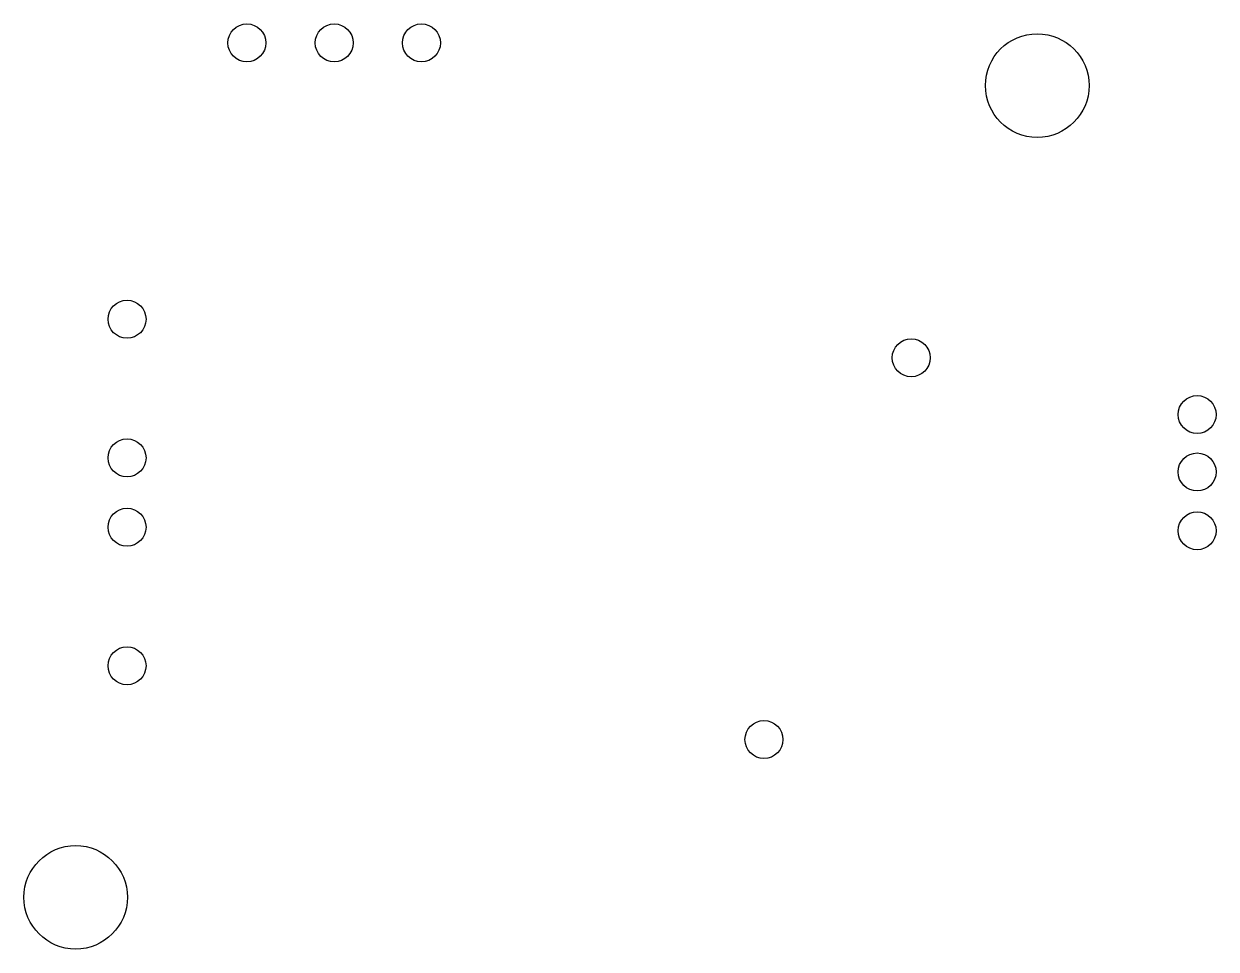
# Model space of a CAD drawing. Extents: x 2.7 to 37.2, y 1.5 to 28.3.
import ezdxf

# ---------------------------------------------------------------- set-up
doc = ezdxf.new("R2010")
doc.units = 0
doc.layers.add('20', color=7, linetype='CONTINUOUS')

msp = doc.modelspace()

# ---------------------------------------------------------------- linework, layer by layer
at = {"layer": '20'}
for centre, radius in [((9.1096, 27.7374), 0.55), ((11.6388, 27.7358), 0.55), ((14.1642, 27.7374), 0.55), ((32, 26.5), 1.5), ((5.6388, 19.7358), 0.55), ((28.35, 18.62), 0.55), ((36.6304, 16.9768), 0.55), ((5.6388, 15.7226), 0.55), ((36.6304, 15.3136), 0.55), ((5.6388, 13.716), 0.55), ((36.6304, 13.6108), 0.55), ((5.6388, 9.7028), 0.55), ((24.0848, 7.5682), 0.55), ((4.15, 3), 1.5)]:
    msp.add_circle(centre, radius, dxfattribs=at)

doc.saveas('drawing.dxf')
